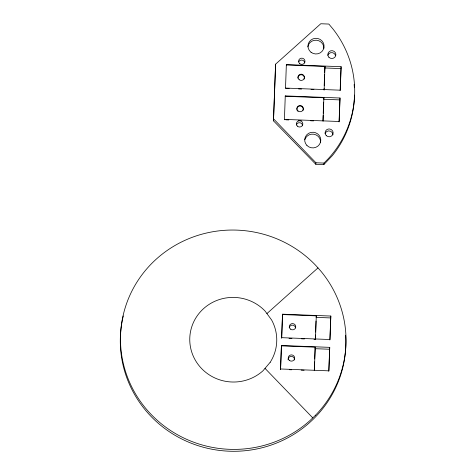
<?xml version="1.0" encoding="UTF-8"?>
<svg xmlns="http://www.w3.org/2000/svg" width="475" height="475" viewBox="0 0 475 475"><rect width="100%" height="100%" fill="white"/><g stroke="black" fill="none" stroke-linecap="round" stroke-linejoin="round"><path stroke-width="0.71" d="M273.487 120.858L275.589 64.178L320.779 23.75L328.831 24.059L332.874 28.862A104.749 101.816 5.9 0 1 328.367 158.602L323.997 163.079L323.843 164.588L315.792 164.279L273.487 120.858L275.589 64.178M284.412 119.765L285.267 95.903L340.011 98.01L339.197 121.499L284.448 119.391M285.499 88.451L286.354 64.588L341.103 66.702L340.284 90.185L285.54 88.077M281.426 345.497L280.571 369.36L281.426 345.497L329.733 347.356L328.92 370.844L280.612 368.98M282.518 314.183L281.663 338.046L282.518 314.183L330.82 316.047L330.006 339.53L281.699 337.666M314.284 370.702L314.587 361.897M314.688 358.957L315.204 347.178L281.39 345.871M315.37 339.387L315.525 334.982M315.626 332.049L316.006 321.041M322.976 120.561L323.154 115.425M323.232 113.222L323.612 102.214M324.039 89.983L324.093 88.516M324.193 85.577L324.573 74.569M324.651 72.366L324.959 66.458L286.318 64.968L286.354 64.588M314.385 370.66L315.204 347.178M282.477 314.563L316.291 315.863L315.477 339.346L314.005 339.293M323.053 121.256L323.873 97.767L285.226 96.282L285.267 95.903M324.146 89.941L324.959 66.458M328.771 371.26L329.733 347.356M329.864 339.946L330.82 316.047M339.055 121.915L340.011 98.01M340.142 90.6L341.103 66.702M315.792 164.279L315.946 162.771L273.683 118.976M323.873 97.767L323.718 99.275L339.821 99.898M316.291 315.863L316.136 317.371L330.63 317.929M323.843 164.588L332.375 155.592A104.749 101.816 5.9 0 0 354.487 95.119M266.92 313.583L317.983 267.9M324.805 67.967L340.907 68.584M286.229 88.481L289.144 88.593M298.627 88.956L301.542 89.068M311.018 89.437L313.933 89.549M285.873 119.819L288.788 119.932M298.264 120.3L301.18 120.413M310.662 120.775L313.577 120.888M315.946 162.771L323.997 163.079M289.014 338.331L291.953 338.443M301.506 338.812L304.451 338.924M315.05 348.686L329.537 349.244M289.394 369.698L291.597 369.782M301.156 370.15L304.095 370.262M265.014 368.38L312.77 417.869M345.61 335.184A112.812 109.648 5.9 0 1 223.731 450.858A112.812 109.648 5.9 0 1 123.263 315.964M288.093 359.896A3.224 3.135 5.9 0 1 291.312 356.392A3.224 3.135 5.9 0 1 294.482 359.973M289.192 327.732A3.224 3.135 5.9 0 1 295.581 327.875M297.944 78.203A3.224 3.135 5.9 0 1 301.619 74.771A3.224 3.135 5.9 0 1 304.101 79.129M296.863 109.547A3.224 3.135 5.9 0 1 300.503 106.073A3.224 3.135 5.9 0 1 303.026 110.414M297.487 111.055A3.224 3.135 5.9 0 1 297.071 110.343M296.293 124.996A3.224 3.135 5.9 0 1 302.64 125.744M298.698 61.803A3.2 3.111 5.9 0 1 304.784 62.914M307.848 46.888A8.057 7.832 5.9 0 1 316.593 40.227A8.057 7.832 5.9 0 1 323.867 48.48M304.843 139.668A8.057 7.832 5.9 0 1 320.613 142.233M327.803 55.308A4.032 3.919 5.9 0 1 335.576 55.605M325.054 133.665A4.032 3.919 5.9 0 1 332.957 134.829M354.13 84.461A104.749 101.816 5.9 0 1 354.338 87.299M270.174 362.306L262.96 370.797A43.51 42.293 5.9 0 1 201.477 368.428A43.51 42.293 5.9 0 1 203.555 308.643A43.51 42.293 5.9 0 1 265.038 311.012L271.647 320.037A43.51 42.293 5.9 0 1 270.174 362.306M315.489 415.245L310.264 420.286A112.812 109.648 5.9 0 1 150.866 414.147A112.812 109.648 5.9 0 1 156.251 259.154A112.812 109.648 5.9 0 1 315.655 265.299L320.512 270.726A112.812 109.648 5.9 0 1 315.489 415.245M290.534 329.151A3.224 3.135 5.9 0 0 295.723 327.186A3.224 3.135 5.9 0 0 291.353 323.784A3.224 3.135 5.9 0 0 290.534 329.151M289.471 360.483A3.224 3.135 5.9 0 0 294.637 358.465A3.224 3.135 5.9 0 0 290.237 355.11A3.224 3.135 5.9 0 0 289.471 360.483M299.202 79.741A3.224 3.135 5.9 0 0 304.392 77.781A3.224 3.135 5.9 0 0 300.022 74.379A3.224 3.135 5.9 0 0 299.202 79.741M298.14 111.073A3.224 3.135 5.9 0 0 303.305 109.06A3.224 3.135 5.9 0 0 298.906 105.705A3.224 3.135 5.9 0 0 298.14 111.073M299.719 63.626A3.2 3.111 5.9 0 0 304.938 61.845A3.2 3.111 5.9 0 0 300.711 58.33A3.2 3.111 5.9 0 0 299.719 63.626M297.368 126.13A3.224 3.135 5.9 0 0 302.735 124.67A3.224 3.135 5.9 0 0 298.728 120.876A3.224 3.135 5.9 0 0 297.368 126.13M311.06 52.286A8.057 7.832 5.9 0 0 323.997 47.274A8.057 7.832 5.9 0 0 313.001 38.855A8.057 7.832 5.9 0 0 311.06 52.286M306.897 145.421A8.057 7.832 5.9 0 0 320.471 142.363A8.057 7.832 5.9 0 0 310.893 132.442A8.057 7.832 5.9 0 0 306.897 145.421M328.908 57.243A4.032 3.919 5.9 0 0 335.7 55.747A4.032 3.919 5.9 0 0 330.938 50.766A4.032 3.919 5.9 0 0 328.908 57.243M326.242 135.583A4.032 3.919 5.9 0 0 333.005 133.956A4.032 3.919 5.9 0 0 328.136 129.063A4.032 3.919 5.9 0 0 326.242 135.583"/></g></svg>
